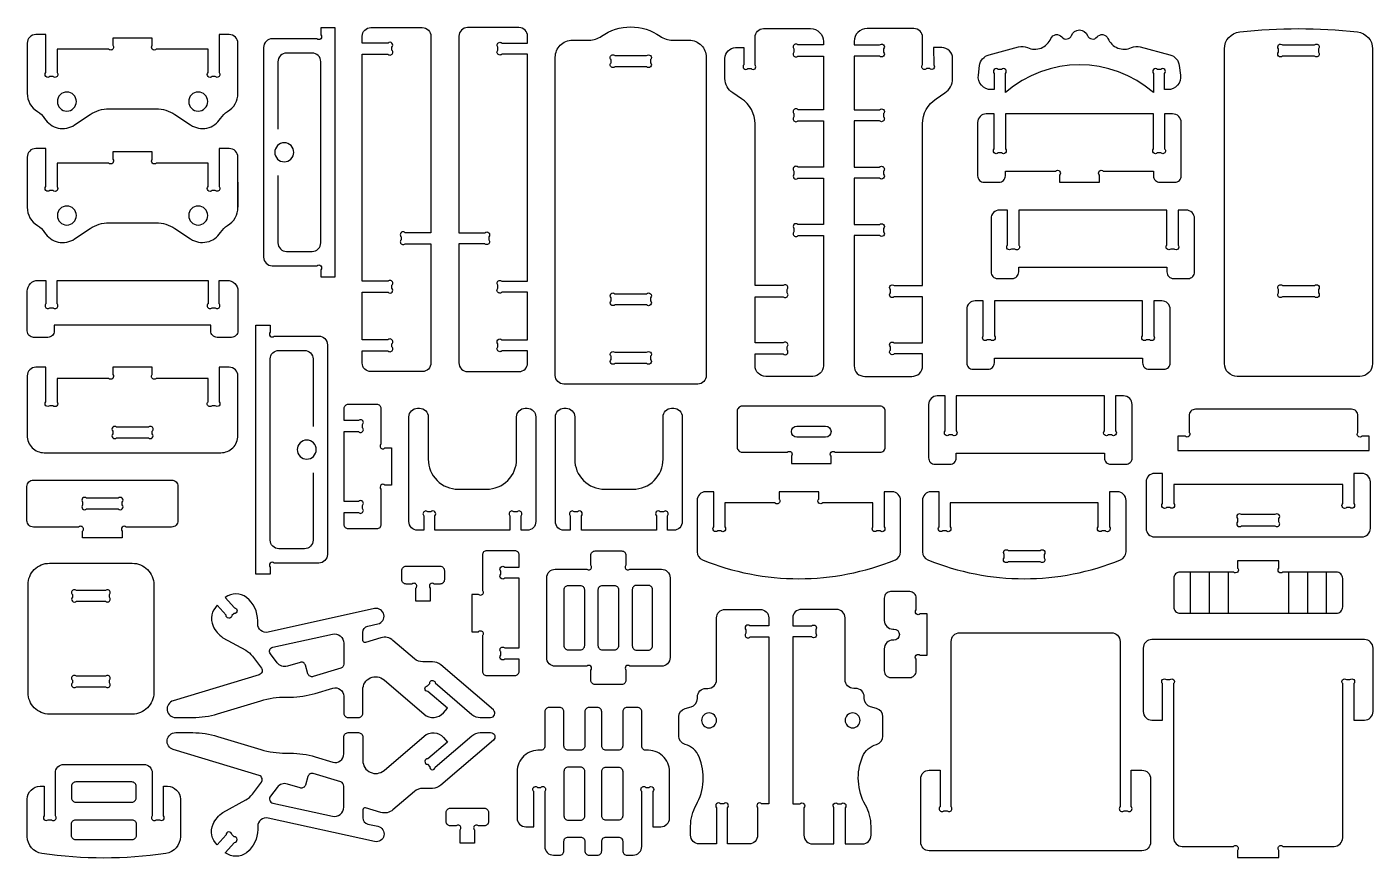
# Model space of a CAD drawing. Extents: x -471 to 979, y -690 to 1124.
# Drawn here: x -471 to 979, y 229 to 1124 of the extents above; entities that cross this region are included whole.
import ezdxf

# ---------------------------------------------------------------- set-up
doc = ezdxf.new("R2010")
doc.units = 0
doc.header["$MEASUREMENT"] = 0
doc.layers.get('DEFPOINTS').update_dxf_attribs({"color": 1, "linetype": 'CONTINUOUS'})
doc.layers.add('KONTUR', color=20, linetype='CONTINUOUS')

msp = doc.modelspace()

# ---------------------------------------------------------------- linework, layer by layer
at = {"layer": 'DEFPOINTS'}
msp.add_lwpolyline([(-451.8, 665.3), (-261.8, 665.3, 0.414214), (-243.3, 683.7), (-243.3, 748.1, 0.414214), (-252.6, 757.3), (-263.5, 757.3), (-263.5, 720.1, -1), (-267.7, 715.9), (-271.2, 715.9, -1), (-275.5, 720.1), (-275.5, 745.3), (-331.2, 745.3, -1), (-335.5, 749.5), (-335.5, 757.3), (-378.1, 757.3), (-378.1, 749.5, -1), (-382.4, 745.3), (-438.1, 745.3), (-438.1, 720.1, -1), (-442.4, 715.9), (-445.9, 715.9, -1), (-450.1, 720.1), (-450.1, 757.3), (-461, 757.3, 0.414214), (-470.2, 748.1), (-470.2, 683.7, 0.414214)], format="xyb", close=True, dxfattribs=at)
at = {"layer": 'KONTUR'}
for points in [[(-215.6, 1101.7), (-215.6, 875.8, 0.414214), (-206.4, 866.6), (-158.3, 866.6, -1), (-154, 862.3), (-154, 854.6), (-138.6, 854.6), (-138.6, 1122.9), (-154, 1122.9), (-154, 1115.2, -1), (-158.3, 1110.9), (-206.4, 1110.9, 0.414214)], [(-109.5, 838), (-81.6, 838, 1), (-77.4, 842.3), (-77.4, 845.8, 1), (-81.6, 850), (-109.5, 850), (-109.5, 1094.3), (-81.6, 1094.3, 1), (-77.4, 1098.6), (-77.4, 1102.1, 1), (-81.6, 1106.3), (-109.5, 1106.3), (-109.5, 1113.8, -0.414214), (-100.2, 1123), (-44.7, 1123, -0.414214), (-35.5, 1113.8), (-35.5, 902.2), (-63.3, 902.2, 1), (-67.6, 897.9), (-67.6, 894.4, 1), (-63.3, 890.2), (-35.5, 890.2), (-35.5, 761.9, -0.414214), (-44.7, 752.7), (-100.2, 752.7, -0.414214), (-109.5, 761.9), (-109.5, 774.9), (-81.6, 774.9, 1), (-77.4, 779.2), (-77.4, 782.7, 1), (-81.6, 786.9), (-109.5, 786.9)], [(68.7, 838), (40.8, 838, -1), (36.6, 842.3), (36.6, 845.8, -1), (40.8, 850), (68.7, 850), (68.7, 1094.3), (40.8, 1094.3, -1), (36.6, 1098.6), (36.6, 1102.1, -1), (40.8, 1106.3), (68.7, 1106.3), (68.7, 1113.8, 0.414214), (59.4, 1123), (3.9, 1123, 0.414214), (-5.3, 1113.8), (-5.3, 902.2), (22.5, 902.2, -1), (26.8, 897.9), (26.8, 894.4, -1), (22.5, 890.2), (-5.3, 890.2), (-5.3, 761.9, 0.414214), (3.9, 752.7), (59.4, 752.7, 0.414214), (68.7, 761.9), (68.7, 774.9), (40.8, 774.9, -1), (36.6, 779.2), (36.6, 782.7, -1), (40.8, 786.9), (68.7, 786.9)], [(107.7, 739.2, -0.414214), (98.5, 748.4), (98.5, 1091, -0.414214), (116.9, 1109.5), (134.9, 1109.5, 0.155074), (148.2, 1113.7, -0.31779), (211.4, 1113.7, 0.155074), (224.7, 1109.5), (242.6, 1109.5, -0.414214), (261.1, 1091), (261.1, 748.4, -0.414214), (251.9, 739.2)], [(301.6, 1101.5), (301.6, 1083, 1), (305.8, 1078.8), (309.3, 1078.8, 1), (313.6, 1083), (313.6, 1112.7, -0.414214), (322.8, 1121.9), (373.4, 1121.9, -0.414214), (387.2, 1108.1), (387.2, 1104.3), (359.8, 1104.3, 1), (355.5, 1100.1), (355.5, 1096.6, 1), (359.8, 1092.3), (387.2, 1092.3), (387.2, 1034.6), (359.8, 1034.6, 1), (355.5, 1030.4), (355.5, 1026.9, 1), (359.8, 1022.6), (387.2, 1022.6), (387.2, 972.8), (359.8, 972.8, 1), (355.5, 968.6), (355.5, 965.1, 1), (359.8, 960.8), (387.2, 960.8), (387.2, 911), (359.8, 911, 1), (355.5, 906.7), (355.5, 903.2, 1), (359.8, 899), (387.2, 899), (387.2, 758.9, -0.414214), (375.7, 747.4), (325.1, 747.4, -0.414214), (313.6, 758.9), (313.6, 771.6), (344, 771.6, 1), (348.2, 775.8), (348.2, 779.3, 1), (344, 783.6), (313.6, 783.6), (313.6, 833.2), (344, 833.2, 1), (348.2, 837.5), (348.2, 841, 1), (344, 845.2), (313.6, 845.2), (313.6, 1019.4, 0.252072), (299, 1046.4), (289.5, 1052.7, -0.252072), (281.2, 1068.1), (281.2, 1089.9, -0.414214), (292.7, 1101.5)], [(505.9, 1101.5), (506, 1083, -1), (501.7, 1078.8), (498.2, 1078.8, -1), (494, 1083), (494, 1112.7, 0.414214), (484.7, 1121.9), (434.2, 1121.9, 0.414214), (420.3, 1108.1), (420.3, 1104.3), (447.7, 1104.3, -1), (452, 1100.1), (452, 1096.6, -1), (447.7, 1092.3), (420.3, 1092.3), (420.3, 1034.6), (447.7, 1034.6, -1), (452, 1030.4), (452, 1026.9, -1), (447.7, 1022.6), (420.3, 1022.6), (420.3, 972.8), (447.7, 972.8, -1), (452, 968.6), (452, 965.1, -1), (447.7, 960.8), (420.3, 960.8), (420.3, 911), (447.7, 911, -1), (452, 906.7), (452, 903.2, -1), (447.7, 899), (420.3, 899), (420.3, 758.9, 0.414214), (431.9, 747.4), (482.4, 747.4, 0.414214), (494, 758.9), (494, 771.6), (463.5, 771.6, -1), (459.3, 775.8), (459.3, 779.3, -1), (463.5, 783.6), (494, 783.6), (494, 833.2), (463.5, 833.2, -1), (459.3, 837.5), (459.3, 841, -1), (463.5, 845.2), (494, 845.2), (494, 1019.4, -0.252072), (508.5, 1046.4), (518, 1052.7, 0.252072), (526.3, 1068.1), (526.3, 1089.9, 0.414214), (514.8, 1101.5)], [(654.3, 1114.5, -0.687577), (671.6, 1114.5, 0.578369), (681.9, 1112.9, -0.567962), (693.6, 1111.3, 0.425793), (719, 1101.5, -0.176453), (728.5, 1102.3), (760.3, 1093.8, -0.304748), (770.5, 1082.1), (771.8, 1071.7, -0.451549), (758.1, 1056.2), (754.7, 1056.2), (754.7, 1073.7, 1), (750.5, 1078), (746.9, 1078, 1), (742.7, 1073.7), (742.7, 1053, 0.37485), (583.2, 1053), (583.2, 1073.7, 1), (578.9, 1078), (575.4, 1078, 1), (571.2, 1073.7), (571.2, 1056.2), (567.8, 1056.2, -0.451549), (554.1, 1071.7), (555.4, 1082.1, -0.304748), (565.6, 1093.8), (597.4, 1102.3, -0.176453), (606.9, 1101.5, 0.425793), (632.2, 1111.3, -0.567962), (644, 1112.9, 0.578369)], [(832.9, 747.4, -0.414214), (819.1, 761.3), (819.1, 1100.1, -0.382343), (835.5, 1118.4, -0.055069), (962.2, 1118.4, -0.382343), (978.6, 1100.1), (978.6, 761.3, -0.414214), (964.8, 747.4)], [(-311.1, 1029.4), (-294.3, 1018.2, 0.422185), (-262, 1025.2, -0.11659), (-254.4, 1032.6, 0.261966), (-243.3, 1052.3), (-243.3, 1106.2, 0.414214), (-252.6, 1115.5), (-263.5, 1115.5), (-263.5, 1074.6, -1), (-267.7, 1070.3), (-271.2, 1070.3, -1), (-275.5, 1074.6), (-275.5, 1099.7), (-331.2, 1099.7, -1), (-335.5, 1104), (-335.5, 1111.7), (-378.1, 1111.7), (-378.1, 1104, -1), (-382.4, 1099.7), (-438.1, 1099.7), (-438.1, 1074.6, -1), (-442.4, 1070.3), (-445.9, 1070.3, -1), (-450.1, 1074.6), (-450.1, 1115.5), (-461, 1115.5, 0.414214), (-470.2, 1106.2), (-470.2, 1052.3, 0.261966), (-459.1, 1032.6, -0.11659), (-451.6, 1025.2, 0.422185), (-419.2, 1018.2), (-402.5, 1029.4, -0.147995), (-382, 1035.6), (-331.5, 1035.6, -0.147995)], [(881.7, 1104.3), (916, 1104.3, -1), (920.3, 1100.1), (920.3, 1096.6, -1), (916, 1092.3), (881.7, 1092.3, -1), (877.4, 1096.6), (877.4, 1100.1, -1)], [(162.7, 1092.8), (196.8, 1092.8, -1), (201.1, 1088.5), (201.1, 1085, -1), (196.8, 1080.8), (162.7, 1080.8, -1), (158.5, 1085), (158.5, 1088.5, -1)], [(-427.5, 1053.6, 0.414214), (-437.7, 1043.4, 0.414214), (-427.5, 1033.1, 0.414214), (-417.3, 1043.4, 0.414214)], [(-286.1, 1053.6, 0.414214), (-296.3, 1043.4, 0.414214), (-286.1, 1033.1, 0.414214), (-275.8, 1043.4, 0.414214)], [(583.2, 1030.1), (583.2, 992.4, -1), (578.9, 988.1), (575.4, 988.1, -1), (571.2, 992.4), (571.2, 1030.1), (562.5, 1030.1, 0.414214), (553.3, 1020.9), (553.3, 963.4, 0.414214), (560.2, 956.5), (576.3, 956.5, 0.414214), (583.2, 963.4), (583.2, 968.5), (637.3, 968.5, -1), (641.5, 964.2), (641.5, 956.5), (684.4, 956.5), (684.4, 964.2, -1), (688.6, 968.5), (742.7, 968.5), (742.7, 963.4, 0.414214), (749.6, 956.5), (765.6, 956.5, 0.414214), (772.6, 963.4), (772.6, 1020.9, 0.414214), (763.3, 1030.1), (754.7, 1030.1), (754.7, 992.4, -1), (750.5, 988.1), (746.9, 988.1, -1), (742.7, 992.4), (742.7, 1030.1)], [(-311.1, 906.7), (-294.3, 895.5, 0.422185), (-262, 902.5, -0.11659), (-254.4, 909.9, 0.261966), (-243.3, 929.6), (-243.3, 983.5, 0.414214), (-252.6, 992.8), (-263.5, 992.8), (-263.5, 951.9, -1), (-267.7, 947.6), (-271.2, 947.6, -1), (-275.5, 951.9), (-275.5, 977.1), (-331.2, 977.1, -1), (-335.5, 981.3), (-335.5, 989.1), (-378.1, 989.1), (-378.1, 981.3, -1), (-382.4, 977.1), (-438.1, 977.1), (-438.1, 951.9, -1), (-442.4, 947.6), (-445.9, 947.6, -1), (-450.1, 951.9), (-450.1, 992.8), (-461, 992.8, 0.414214), (-470.2, 983.5), (-470.2, 929.6, 0.261966), (-459.1, 909.9, -0.11659), (-451.6, 902.5, 0.422185), (-419.2, 895.5), (-402.5, 906.7, -0.147995), (-382, 912.9), (-331.5, 912.9, -0.147995)], [(-193.4, 999, 0.414214), (-203.6, 988.7, 0.414214), (-193.4, 978.5, 0.414214), (-183.1, 988.7, 0.414214)], [(-427.5, 930.9, 0.414214), (-437.7, 920.7, 0.414214), (-427.5, 910.4, 0.414214), (-417.3, 920.7, 0.414214)], [(-286.1, 930.9, 0.414214), (-296.3, 920.7, 0.414214), (-286.1, 910.4, 0.414214), (-275.8, 920.7, 0.414214)], [(597.5, 926.6), (597.5, 888.9, -1), (593.3, 884.6), (589.8, 884.6, -1), (585.5, 888.9), (585.5, 926.6), (576.9, 926.6, 0.414214), (567.7, 917.3), (567.7, 859.9, 0.414214), (574.6, 852.9), (590.6, 852.9, 0.414214), (597.5, 859.9), (597.5, 864.9), (757.1, 864.9), (757.1, 859.9, 0.414214), (764, 852.9), (780, 852.9, 0.414214), (786.9, 859.9), (786.9, 917.3, 0.414214), (777.7, 926.6), (769.1, 926.6), (769.1, 888.9, -1), (764.8, 884.6), (761.3, 884.6, -1), (757.1, 888.9), (757.1, 926.6)], [(-448, 789.5), (-463.3, 789.5, -0.414214), (-470.2, 796.4), (-470.2, 839.3, -0.414214), (-458.7, 850.8), (-450.1, 850.8), (-450.1, 825.7, 1), (-445.9, 821.4), (-442.4, 821.4, 1), (-438.1, 825.7), (-438.1, 850.8), (-275.5, 850.8), (-275.5, 825.7, 1), (-271.2, 821.4), (-267.7, 821.4, 1), (-263.5, 825.7), (-263.5, 850.8), (-254.9, 850.8, -0.414214), (-243.3, 839.3), (-243.3, 796.4, -0.414214), (-250.3, 789.5), (-265.6, 789.5, -0.414214), (-272.5, 796.4), (-272.5, 802.7), (-441.1, 802.7), (-441.1, 796.4, -0.414214)], [(881.7, 845.2), (916, 845.2, -1), (920.3, 841), (920.3, 837.5, -1), (916, 833.2), (881.7, 833.2, -1), (877.4, 837.5), (877.4, 841, -1)], [(162.7, 836.5), (196.8, 836.5, -1), (201.1, 832.2), (201.1, 828.7, -1), (196.8, 824.5), (162.7, 824.5, -1), (158.5, 828.7), (158.5, 832.2, -1)], [(571.4, 828.8), (571.4, 791.1, -1), (567.1, 786.9), (563.6, 786.9, -1), (559.4, 791.1), (559.4, 828.8), (550.7, 828.8, 0.414214), (541.5, 819.6), (541.5, 762.1, 0.414214), (548.4, 755.2), (564.4, 755.2, 0.414214), (571.4, 762.1), (571.4, 767.2), (730.9, 767.2), (730.9, 762.1, 0.414214), (737.8, 755.2), (753.8, 755.2, 0.414214), (760.7, 762.1), (760.7, 819.6, 0.414214), (751.5, 828.8), (742.9, 828.8), (742.9, 791.1, -1), (738.6, 786.9), (735.1, 786.9, -1), (730.9, 791.1), (730.9, 828.8)], [(-146.9, 781.6), (-146.9, 555.7, -0.414214), (-156.2, 546.5), (-204.3, 546.5, 1), (-208.5, 542.2), (-208.5, 534.5), (-223.9, 534.5), (-223.9, 802.8), (-208.5, 802.8), (-208.5, 795, 1), (-204.3, 790.8), (-156.2, 790.8, -0.414214)], [(196.8, 761.4), (162.7, 761.4, -1), (158.5, 765.6), (158.5, 769.1, -1), (162.7, 773.4), (196.8, 773.4, -1), (201.1, 769.1), (201.1, 765.6, -1)], [(530.3, 726.5), (530.3, 688.7, -1), (526.1, 684.5), (522.6, 684.5, -1), (518.3, 688.7), (518.3, 726.5), (509.7, 726.5, 0.414214), (500.5, 717.2), (500.5, 659.8, 0.414214), (507.4, 652.8), (523.4, 652.8, 0.414214), (530.3, 659.8), (530.3, 664.8), (689.8, 664.8), (689.8, 659.8, 0.414214), (696.8, 652.8), (712.8, 652.8, 0.414214), (719.7, 659.8), (719.7, 717.2, 0.414214), (710.5, 726.5), (701.8, 726.5), (701.8, 688.7, -1), (697.6, 684.5), (694.1, 684.5, -1), (689.8, 688.7), (689.8, 726.5)], [(-128.9, 688), (-113.3, 688, 1), (-109.1, 692.2), (-109.1, 695.7, 1), (-113.3, 700), (-128.9, 700), (-128.9, 712.9, -0.414214), (-124.3, 717.6), (-93.9, 717.6, -0.414214), (-89.3, 712.9), (-89.3, 674.6, 1), (-85, 670.4), (-77.8, 670.4), (-77.8, 630.4), (-85, 630.4, 1), (-89.3, 626.2), (-89.3, 587.9, -0.414214), (-93.9, 583.2), (-124.3, 583.2, -0.414214), (-128.9, 587.9), (-128.9, 600.9), (-113.3, 600.9, 1), (-109.1, 605.1), (-109.1, 608.6, 1), (-113.3, 612.9), (-128.9, 612.9)], [(-59.1, 703.9, -0.414214), (-49.9, 713.1), (-47.6, 713.1, -0.414214), (-38.3, 703.9), (-38.3, 658.3, 0.414214), (-6, 626), (24.5, 626, 0.414214), (56.8, 658.3), (56.8, 703.9, -0.414214), (66, 713.1), (68.3, 713.1, -0.414214), (77.5, 703.9), (77.5, 591.1, -0.414214), (68.3, 581.8), (61.6, 581.8), (61.6, 597.4, 1), (57.3, 601.7), (53.8, 601.7, 1), (49.6, 597.4), (49.6, 581.8), (-31.1, 581.8), (-31.1, 597.4, 1), (-35.4, 601.7), (-38.9, 601.7, 1), (-43.1, 597.4), (-43.1, 581.8), (-49.9, 581.8, -0.414214), (-59.1, 591.1)], [(98.6, 703.9, -0.414214), (107.8, 713.1), (110.1, 713.1, -0.414214), (119.4, 703.9), (119.4, 658.3, 0.414214), (151.7, 626), (182.2, 626, 0.414214), (214.5, 658.3), (214.5, 703.9, -0.414214), (223.7, 713.1), (226, 713.1, -0.414214), (235.2, 703.9), (235.2, 591.1, -0.414214), (226, 581.8), (219.3, 581.8), (219.3, 597.4, 1), (215, 601.7), (211.5, 601.7, 1), (207.3, 597.4), (207.3, 581.8), (126.6, 581.8), (126.6, 597.4, 1), (122.3, 601.7), (118.8, 601.7, 1), (114.6, 597.4), (114.6, 581.8), (107.8, 581.8, -0.414214), (98.6, 591.1)], [(294.3, 671.3, 0.414214), (299.9, 665.8), (348.4, 665.8, -1), (352.7, 661.5), (352.7, 653.8), (395.5, 653.8), (395.5, 661.5, -1), (399.8, 665.8), (448.3, 665.8, 0.414214), (453.9, 671.3), (453.9, 709.9, 0.414214), (448.3, 715.4), (299.9, 715.4, 0.414214), (294.3, 709.9)], [(781, 705.2), (781, 687.2, -1), (776.7, 683), (769, 683), (769, 667.7), (974.9, 667.7), (974.9, 683), (967.2, 683, -1), (962.9, 687.2), (962.9, 705.2, 0.414214), (956, 712.1), (787.9, 712.1, 0.414214)], [(-373.9, 681.4), (-339.7, 681.4, 1), (-335.5, 685.6), (-335.5, 688.5, 1), (-339.7, 692.8), (-373.9, 692.8, 1), (-378.1, 688.5), (-378.1, 685.6, 1)], [(358.7, 694), (389.5, 694, -1), (389.5, 682), (358.7, 682, -1)], [(-169.2, 678.9, 0.414214), (-179.4, 668.6, 0.414214), (-169.2, 658.4, 0.414214), (-158.9, 668.6, 0.414214)], [(743.9, 574.6), (967, 574.6, 0.414214), (976.2, 583.9), (976.2, 633.8, 0.414214), (967, 643), (958.4, 643), (958.4, 610.6, -1), (954.2, 606.3), (950.7, 606.3, -1), (946.4, 610.6), (946.4, 631), (764.5, 631), (764.5, 610.6, -1), (760.3, 606.3), (756.8, 606.3, -1), (752.5, 610.6), (752.5, 643), (743.9, 643, 0.414214), (734.7, 633.8), (734.7, 583.9, 0.414214)], [(-314.8, 585.2), (-363.6, 585.2, 1), (-367.9, 580.9), (-367.9, 573.7), (-410.5, 573.7), (-410.5, 580.9, 1), (-414.8, 585.2), (-463.6, 585.2, -0.414214), (-470.5, 592.1), (-470.5, 629, -0.414214), (-463.6, 635.9), (-314.8, 635.9, -0.414214), (-307.9, 629), (-307.9, 592.1, -0.414214)], [(-406.3, 604.8), (-372.1, 604.8, 1), (-367.9, 609.1), (-367.9, 612, 1), (-372.1, 616.3), (-406.3, 616.3, 1), (-410.5, 612), (-410.5, 609.1, 1)], [(452.6, 623.2), (452.6, 585.4, -1), (448.3, 581.2), (444.8, 581.2, -1), (440.6, 585.4), (440.6, 611.2), (386.5, 611.2, -1), (382.2, 615.4), (382.2, 623.2), (339.4, 623.2), (339.4, 615.4, -1), (335.1, 611.2), (281.1, 611.2), (281.1, 585.4, -1), (276.8, 581.2), (273.3, 581.2, -1), (269.1, 585.4), (269.1, 623.2), (260.4, 623.2, 0.414214), (251.2, 613.9), (251.2, 558.6, 0.305092), (256.9, 550, 0.195594), (464.7, 550, 0.305092), (470.4, 558.6), (470.4, 613.9, 0.414214), (461.2, 623.2)], [(499.6, 550, 0.195594), (707.3, 550, 0.305092), (713.1, 558.6), (713.1, 613.9, 0.414214), (703.8, 623.2), (695.2, 623.2), (695.2, 585.4, -1), (690.9, 581.2), (687.4, 581.2, -1), (683.2, 585.4), (683.2, 611.2), (523.7, 611.2), (523.7, 585.4, -1), (519.4, 581.2), (515.9, 581.2, -1), (511.7, 585.4), (511.7, 623.2), (503, 623.2, 0.414214), (493.8, 613.9), (493.8, 558.6, 0.305092)], [(837.5, 586.6), (873.5, 586.6, 1), (877.7, 590.9), (877.7, 594.4, 1), (873.5, 598.6), (837.5, 598.6, 1), (833.2, 594.4), (833.2, 590.9, 1)], [(59.6, 530.2), (44, 530.2, -1), (39.8, 534.4), (39.8, 537.9, -1), (44, 542.2), (59.6, 542.2), (59.6, 555.2, 0.414214), (55, 559.8), (24.6, 559.8, 0.414214), (20, 555.2), (20, 516.9, -1), (15.7, 512.6), (8.5, 512.6), (8.5, 472.6), (15.7, 472.6, -1), (20, 468.4), (20, 430.1, 0.414214), (24.6, 425.5), (55, 425.5, 0.414214), (59.6, 430.1), (59.6, 443.1), (44, 443.1, -1), (39.8, 447.3), (39.8, 450.8, -1), (44, 455.1), (59.6, 455.1)], [(141.3, 415.8, -0.414214), (136.7, 420.4), (136.7, 431.2, 1), (132.5, 435.4), (98.5, 435.4, -0.414214), (89.2, 444.7), (89.2, 530.7, -0.414214), (98.5, 539.9), (132.5, 539.9, 1), (136.7, 544.1), (136.7, 554.9, -0.414214), (141.3, 559.5), (170, 559.5, -0.414214), (174.6, 554.9), (174.6, 544.1, 1), (178.8, 539.9), (212.8, 539.9, -0.414214), (222.1, 530.7), (222.1, 444.7, -0.414214), (212.8, 435.4), (178.8, 435.4, 1), (174.6, 431.2), (174.6, 420.4, -0.414214), (170, 415.8)], [(586.3, 559.9), (620.6, 559.9, -1), (624.9, 555.7), (624.9, 552.2, -1), (620.6, 547.9), (586.3, 547.9, -1), (582, 552.2), (582, 555.7, -1)], [(-357, 546.3, -0.414214), (-333.9, 523.2), (-333.9, 406.9, -0.414214), (-357, 383.8), (-446.2, 383.8, -0.414214), (-469.3, 406.9), (-469.3, 523.2, -0.414214), (-446.2, 546.3)], [(-25.6, 523.9), (-31.9, 523.9, 1), (-36.2, 519.6), (-36.2, 505.5), (-51.6, 505.5), (-51.6, 519.6, 1), (-55.8, 523.9), (-62.1, 523.9, -0.414214), (-66.7, 528.5), (-66.7, 538.4, -0.414214), (-62.1, 543.1), (-25.6, 543.1, -0.414214), (-21, 538.4), (-21, 528.5, -0.414214)], [(939.5, 492.5, 0.414214), (946.4, 499.4), (946.4, 529.9, 0.414214), (939.5, 536.8), (882, 536.8, -1), (877.7, 541.1), (877.7, 548.8), (833.2, 548.8), (833.2, 541.1, -1), (829, 536.8), (771.4, 536.8, 0.414214), (764.5, 529.9), (764.5, 499.4, 0.414214), (771.4, 492.5)], [(108.1, 517.9, -0.414214), (112.7, 522.5), (125.2, 522.5, -0.414214), (129.8, 517.9), (129.8, 457.4, -0.414214), (125.2, 452.8), (112.7, 452.8, -0.414214), (108.1, 457.4)], [(144.8, 457.4), (144.8, 517.9, -0.414214), (149.4, 522.5), (161.9, 522.5, -0.414214), (166.5, 517.9), (166.5, 457.4, -0.414214), (161.9, 452.8), (149.4, 452.8, -0.414214)], [(203.2, 517.9, 0.414214), (198.5, 522.5), (186.1, 522.5, 0.414214), (181.4, 517.9), (181.4, 457.4, 0.414214), (186.1, 452.8), (198.5, 452.8, 0.414214), (203.2, 457.4)], [(-417.3, 505.4), (-385.9, 505.4, 1), (-381.6, 509.7), (-381.6, 512.6, 1), (-385.9, 516.8), (-417.3, 516.8, 1), (-421.6, 512.6), (-421.6, 509.7, 1)], [(-222, 484.3, 0.224783), (-233.9, 509.5, 0.332024), (-256.9, 509.5), (-247, 498.2, -1), (-247.4, 492.2), (-250, 489.9, -1), (-256, 490.3), (-265.5, 501, 0.318462), (-270.1, 478.7, 0.133666), (-259.4, 466.1), (-234.9, 452.6, -0.10459), (-227.7, 446.4), (-218, 433.5, -0.522753), (-220.3, 426.3), (-313, 398.3, 0.862777), (-310.3, 380.2), (-291.9, 380.2, 0.073666), (-265.2, 384.2), (-218.6, 398.3, -0.073666), (-191.8, 402.2), (-186.8, 402.2, 0.073666), (-160, 406.2), (-141.2, 411.9, -0.503235), (-129.3, 403.1), (-129.3, 384.8, 0.414214), (-124.7, 380.2), (-113.4, 380.2, 0.414214), (-108.8, 384.8), (-108.8, 410.2, -0.640772), (-85.9, 420.7), (-42.8, 383.8, 0.414214), (-21.9, 385.4), (-17.7, 390.3), (-38.6, 408.3, -1), (-39.1, 414.3), (-36.8, 416.9, -1), (-30.8, 417.4), (8.7, 383.5, 0.179039), (17.7, 380.2), (28.8, 380.2, 0.696297), (31.9, 388.3), (-24.8, 436.8, 0.179039), (-33.8, 440.2), (-44.2, 440.2, -0.179039), (-53.2, 443.5), (-76.3, 463.3, 0.256082), (-89.3, 466), (-105.8, 461, -0.503235), (-108.8, 463.2), (-108.8, 471.8, -0.35181), (-103.4, 478.6), (-92.5, 481, 1), (-96.1, 497.4), (-210.8, 472.1, -0.479498), (-222, 481.1)], [(462, 463.5, 0.414214), (452.7, 454.3), (452.7, 430.3, 0.414214), (459.6, 423.3), (480.2, 423.3, 0.414214), (487.1, 430.3), (487.1, 443, -1), (491.3, 447.3), (499.1, 447.3), (499.1, 491.8), (491.3, 491.8, -1), (487.1, 496), (487.1, 508.8, 0.414214), (480.2, 515.7), (459.6, 515.7, 0.414214), (452.7, 508.8), (452.7, 484.8, 0.414214), (462, 475.5), (463, 475.5, -1), (463, 463.5)], [(231.4, 381, -0.339454), (238.2, 389.9), (244.7, 391.6, 0.339454), (251.5, 400.5), (251.5, 402.3, -0.414214), (260.7, 411.6), (262.9, 411.6, 0.414214), (272.1, 420.8), (272.1, 487.4, -0.414214), (281.3, 496.6), (319.2, 496.6, -0.414214), (328.4, 487.4), (328.4, 478.9), (308.1, 478.9, 1), (303.8, 474.6), (303.8, 471.1, 1), (308.1, 466.9), (328.4, 466.9), (328.4, 287.4), (320.7, 287.4, 1), (316.4, 283.1), (316.4, 253.4, -0.414214), (307.2, 244.2), (284.1, 244.2), (284.1, 283.1, 1), (279.9, 287.4), (276.4, 287.4, 1), (272.1, 283.1), (272.1, 244.2), (253.4, 244.2, -0.414214), (244.2, 253.4), (244.2, 263.2, -0.129433), (250.2, 286, 0.231132), (253.3, 338, 0.231026), (238.2, 351.3, -0.33747), (231.4, 360.2)], [(451.3, 381, 0.339454), (444.5, 389.9), (438, 391.6, -0.339454), (431.2, 400.5), (431.2, 402.3, 0.414214), (421.9, 411.6), (419.8, 411.6, -0.414214), (410.6, 420.8), (410.6, 487.4, 0.414214), (401.3, 496.6), (363.5, 496.6, 0.414214), (354.2, 487.4), (354.2, 478.9), (374.6, 478.9, -1), (378.9, 474.6), (378.9, 471.1, -1), (374.6, 466.9), (354.2, 466.9), (354.2, 287.4), (362, 287.4, -1), (366.2, 283.1), (366.2, 253.4, 0.414214), (375.5, 244.2), (398.6, 244.2), (398.6, 283.1, -1), (402.8, 287.4), (406.3, 287.4, -1), (410.6, 283.1), (410.6, 244.2), (429.2, 244.2, 0.414214), (438.5, 253.4), (438.5, 263.2, 0.129433), (432.5, 286, -0.231132), (429.3, 338, -0.231026), (444.5, 351.3, 0.33747), (451.3, 360.2)], [(-205.7, 456), (-141.6, 470.1, -0.479498), (-129.3, 460.2), (-129.3, 437.7, -0.330464), (-132.5, 433.2), (-162.1, 424.3, -0.414214), (-167.9, 427.4), (-170.6, 436.6, 0.414214), (-176.4, 439.6), (-190, 435.5, -0.313411), (-201, 439.1), (-208.3, 448.7, -0.547347)], [(739.5, 314.3), (739.5, 246, -0.414214), (730.3, 236.7), (501.2, 236.7, -0.414214), (492, 246), (492, 314.3, -0.414214), (501.2, 323.5), (512.8, 323.5), (512.8, 284.2, 1), (517, 279.9), (520.5, 279.9, 1), (524.8, 284.2), (524.8, 462.2, -0.414214), (534, 471.4), (697.5, 471.4, -0.414214), (706.7, 462.2), (706.7, 284.2, 1), (711, 279.9), (714.5, 279.9, 1), (718.7, 284.2), (718.7, 323.5), (730.3, 323.5, -0.414214)], [(877.7, 229.5), (877.7, 237.2, -1), (881.9, 241.5), (937.1, 241.5, 0.414214), (946.4, 250.7), (946.4, 416.7, -1), (950.6, 421), (954.1, 421, -1), (958.4, 416.7), (958.4, 377.4), (969.9, 377.4, 0.414214), (979.1, 386.6), (979.1, 454.9, 0.414214), (969.9, 464.2), (740.9, 464.2, 0.414214), (731.6, 454.9), (731.6, 386.6, 0.414214), (740.9, 377.4), (752.4, 377.4), (752.4, 416.7, -1), (756.7, 421), (760.2, 421, -1), (764.4, 416.7), (764.4, 250.7, 0.414214), (773.6, 241.5), (828.9, 241.5, -1), (833.1, 237.2), (833.1, 229.5)], [(-421.6, 420.5), (-421.6, 417.5, 1), (-417.3, 413.3), (-385.9, 413.3, 1), (-381.6, 417.5), (-381.6, 420.5, 1), (-385.9, 424.7), (-417.3, 424.7, 1)], [(112.4, 345, -0.414214), (107.8, 349.6), (107.8, 386.4, 0.414214), (103.2, 391), (91.8, 391, 0.414214), (87.2, 386.4), (87.2, 349.5, -0.437062), (82.2, 344.9, 0.437062), (57.4, 321.9), (57.4, 271.8, 0.414214), (66.6, 262.6), (75.2, 262.6), (75.2, 300.7, -1), (79.4, 305), (82.9, 305, -1), (87.2, 300.7), (87.2, 241.3, 0.414214), (96.4, 232), (103.2, 232, 0.414214), (107.8, 236.7), (107.8, 246.9, -0.414214), (112.4, 251.5), (125.7, 251.5, -0.414214), (130.3, 246.9), (130.3, 236.7, 0.414214), (134.9, 232), (143.9, 232, 0.414214), (148.5, 236.7), (148.5, 246.9, -0.414214), (153.1, 251.5), (166.4, 251.5, -0.414214), (171.1, 246.9), (171.1, 236.7, 0.414214), (175.7, 232), (182.4, 232, 0.414214), (191.6, 241.3), (191.6, 300.7, -1), (195.9, 305), (199.4, 305, -1), (203.6, 300.7), (203.6, 262.6), (212.2, 262.6, 0.414214), (221.5, 271.8), (221.5, 321.9, 0.437062), (196.6, 344.9, -0.437062), (191.6, 349.5), (191.6, 386.4, 0.414214), (187, 391), (175.7, 391, 0.414214), (171.1, 386.4), (171.1, 349.6, -0.414214), (166.4, 345), (153.1, 345, -0.414214), (148.5, 349.6), (148.5, 386.4, 0.414214), (143.9, 391), (134.9, 391, 0.414214), (130.3, 386.4), (130.3, 349.6, -0.414214), (125.7, 345)], [(264.1, 385.2, 0.414214), (256, 377.1, 0.414214), (264.1, 369.1, 0.414214), (272.1, 377.1, 0.414214)], [(418.6, 385.2, 0.414214), (410.6, 377.1, 0.414214), (418.6, 369.1, 0.414214), (426.7, 377.1, 0.414214)], [(-222, 259.8, -0.224783), (-233.9, 234.6, -0.332024), (-256.9, 234.6), (-247, 245.8, 1), (-247.4, 251.8), (-250, 254.2, 1), (-256, 253.8), (-265.5, 243, -0.318462), (-270.1, 265.3, -0.133666), (-259.4, 278), (-234.9, 291.4, 0.10459), (-227.7, 297.7), (-218, 310.5, 0.522753), (-220.3, 317.7), (-313, 345.8, -0.862777), (-310.3, 363.9), (-291.9, 363.9, -0.073666), (-265.2, 359.9), (-218.6, 345.8, 0.073666), (-191.8, 341.8), (-186.8, 341.8, -0.073666), (-160, 337.9), (-141.2, 332.1, 0.503235), (-129.3, 341), (-129.3, 359.2, -0.414214), (-124.7, 363.9), (-113.4, 363.9, -0.414214), (-108.8, 359.2), (-108.8, 333.8, 0.640772), (-85.9, 323.3), (-42.8, 360.3, -0.414214), (-21.9, 358.7), (-17.7, 353.7), (-38.6, 335.8, 1), (-39.1, 329.8), (-36.8, 327.1, 1), (-30.8, 326.7), (8.7, 360.5, -0.179039), (17.7, 363.9), (28.8, 363.9, -0.696297), (31.9, 355.7), (-24.8, 307.2, -0.179039), (-33.8, 303.9), (-44.2, 303.9, 0.179039), (-53.2, 300.6), (-76.3, 280.8, -0.256082), (-89.3, 278), (-105.8, 283, 0.503235), (-108.8, 280.8), (-108.8, 272.2, 0.35181), (-103.4, 265.5), (-92.5, 263.1, -1), (-96.1, 246.6), (-210.8, 272, 0.479498), (-222, 263)], [(-451.9, 306.2), (-451.9, 274.4, 1), (-447.7, 270.2), (-444.2, 270.2, 1), (-439.9, 274.4), (-439.9, 320.5, -0.414214), (-430.7, 329.7), (-344.7, 329.7, -0.414214), (-335.5, 320.5), (-335.5, 274.4, 1), (-331.2, 270.2), (-327.7, 270.2, 1), (-323.5, 274.4), (-323.5, 306.2), (-319.1, 306.2, -0.414214), (-305.3, 292.4), (-305.3, 252, -0.371951), (-321, 233.8, -0.073339), (-454.4, 233.8, -0.371951), (-470.1, 252), (-470.1, 292.4, -0.414214), (-456.3, 306.2)], [(-205.7, 288.1), (-141.6, 273.9, 0.479498), (-129.3, 283.8), (-129.3, 306.4, 0.330464), (-132.5, 310.8), (-162.1, 319.8, 0.414214), (-167.9, 316.7), (-170.6, 307.5, -0.414214), (-176.4, 304.4), (-190, 308.6, 0.313411), (-201, 305), (-208.3, 295.4, 0.547347)], [(107.8, 274.3, 0.414214), (112.4, 269.7), (125.7, 269.7, 0.414214), (130.3, 274.3), (130.3, 322.2, 0.414214), (125.7, 326.8), (112.4, 326.8, 0.414214), (107.8, 322.2)], [(166.4, 326.8, -0.414214), (171.1, 322.2), (171.1, 274.3, -0.414214), (166.4, 269.7), (153.1, 269.7, -0.414214), (148.5, 274.3), (148.5, 322.2, -0.414214), (153.1, 326.8)], [(-417.9, 310.8, 0.414214), (-422.5, 306.2), (-422.5, 293.7, 0.414214), (-417.9, 289.1), (-357.5, 289.1, 0.414214), (-352.9, 293.7), (-352.9, 306.2, 0.414214), (-357.5, 310.8)], [(22, 263.5), (15.7, 263.5, 1), (11.4, 259.2), (11.4, 245.1), (-4, 245.1), (-4, 259.2, 1), (-8.2, 263.5), (-14.5, 263.5, -0.414214), (-19.1, 268.1), (-19.1, 278, -0.414214), (-14.5, 282.6), (22, 282.6, -0.414214), (26.6, 278), (26.6, 268.1, -0.414214)], [(-357.5, 248.5), (-417.9, 248.5, -0.414214), (-422.5, 253.1), (-422.5, 265.6, -0.414214), (-417.9, 270.2), (-357.5, 270.2, -0.414214), (-352.9, 265.6), (-352.9, 253.1, -0.414214)]]:
    msp.add_lwpolyline(points, format="xyb", close=True, dxfattribs=at)
for points in [[(-200.2, 963.9), (-200.2, 891.2, 0.414214), (-191, 882), (-163.3, 882, 0.414214), (-154, 891.2), (-154, 1086.3, 0.414214), (-163.3, 1095.5), (-191, 1095.5, 0.414214), (-200.2, 1086.3), (-200.2, 1013.6)], [(-162.3, 643.8), (-162.3, 571.1, -0.414214), (-171.6, 561.9), (-199.3, 561.9, -0.414214), (-208.5, 571.1), (-208.5, 766.2, -0.414214), (-199.3, 775.4), (-171.6, 775.4, -0.414214), (-162.3, 766.2), (-162.3, 693.5)]]:
    msp.add_lwpolyline(points, format="xyb", dxfattribs=at)
for points in [[(-243.3, 956.6), (-243.3, 929.6)], [(946.4, 610.6), (946.4, 631)], [(782.2, 536.8), (782.2, 492.5)], [(802.6, 536.8), (802.6, 492.5)], [(823, 536.8), (823, 492.5)], [(888, 536.8), (888, 492.5)], [(908.4, 536.8), (908.4, 492.5)], [(928.8, 536.8), (928.8, 492.5)]]:
    msp.add_lwpolyline(points, dxfattribs=at)

doc.saveas('drawing.dxf')
